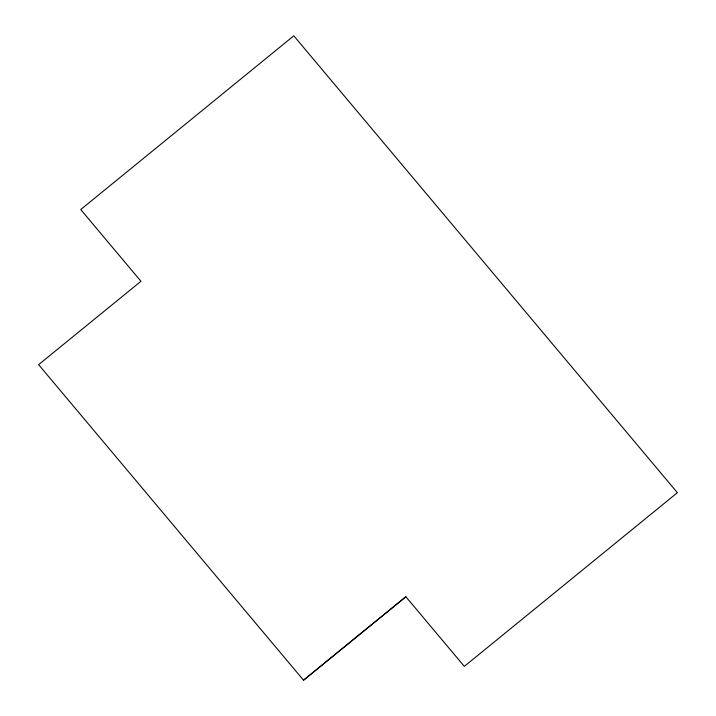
<?xml version="1.0" encoding="UTF-8"?>
<svg xmlns="http://www.w3.org/2000/svg" width="716" height="716" viewBox="0 0 716 716"><rect width="100%" height="100%" fill="white"/><g stroke="black" fill="none" stroke-linecap="round" stroke-linejoin="round"><path stroke-width="1.07" d="M303.53 680.2L405.847 596.723L464.317 666.381L677.381 492.689L293.793 35.8L80.738 209.555L140.963 281.281L38.619 364.65L303.53 680.2L405.865 596.777"/></g></svg>
